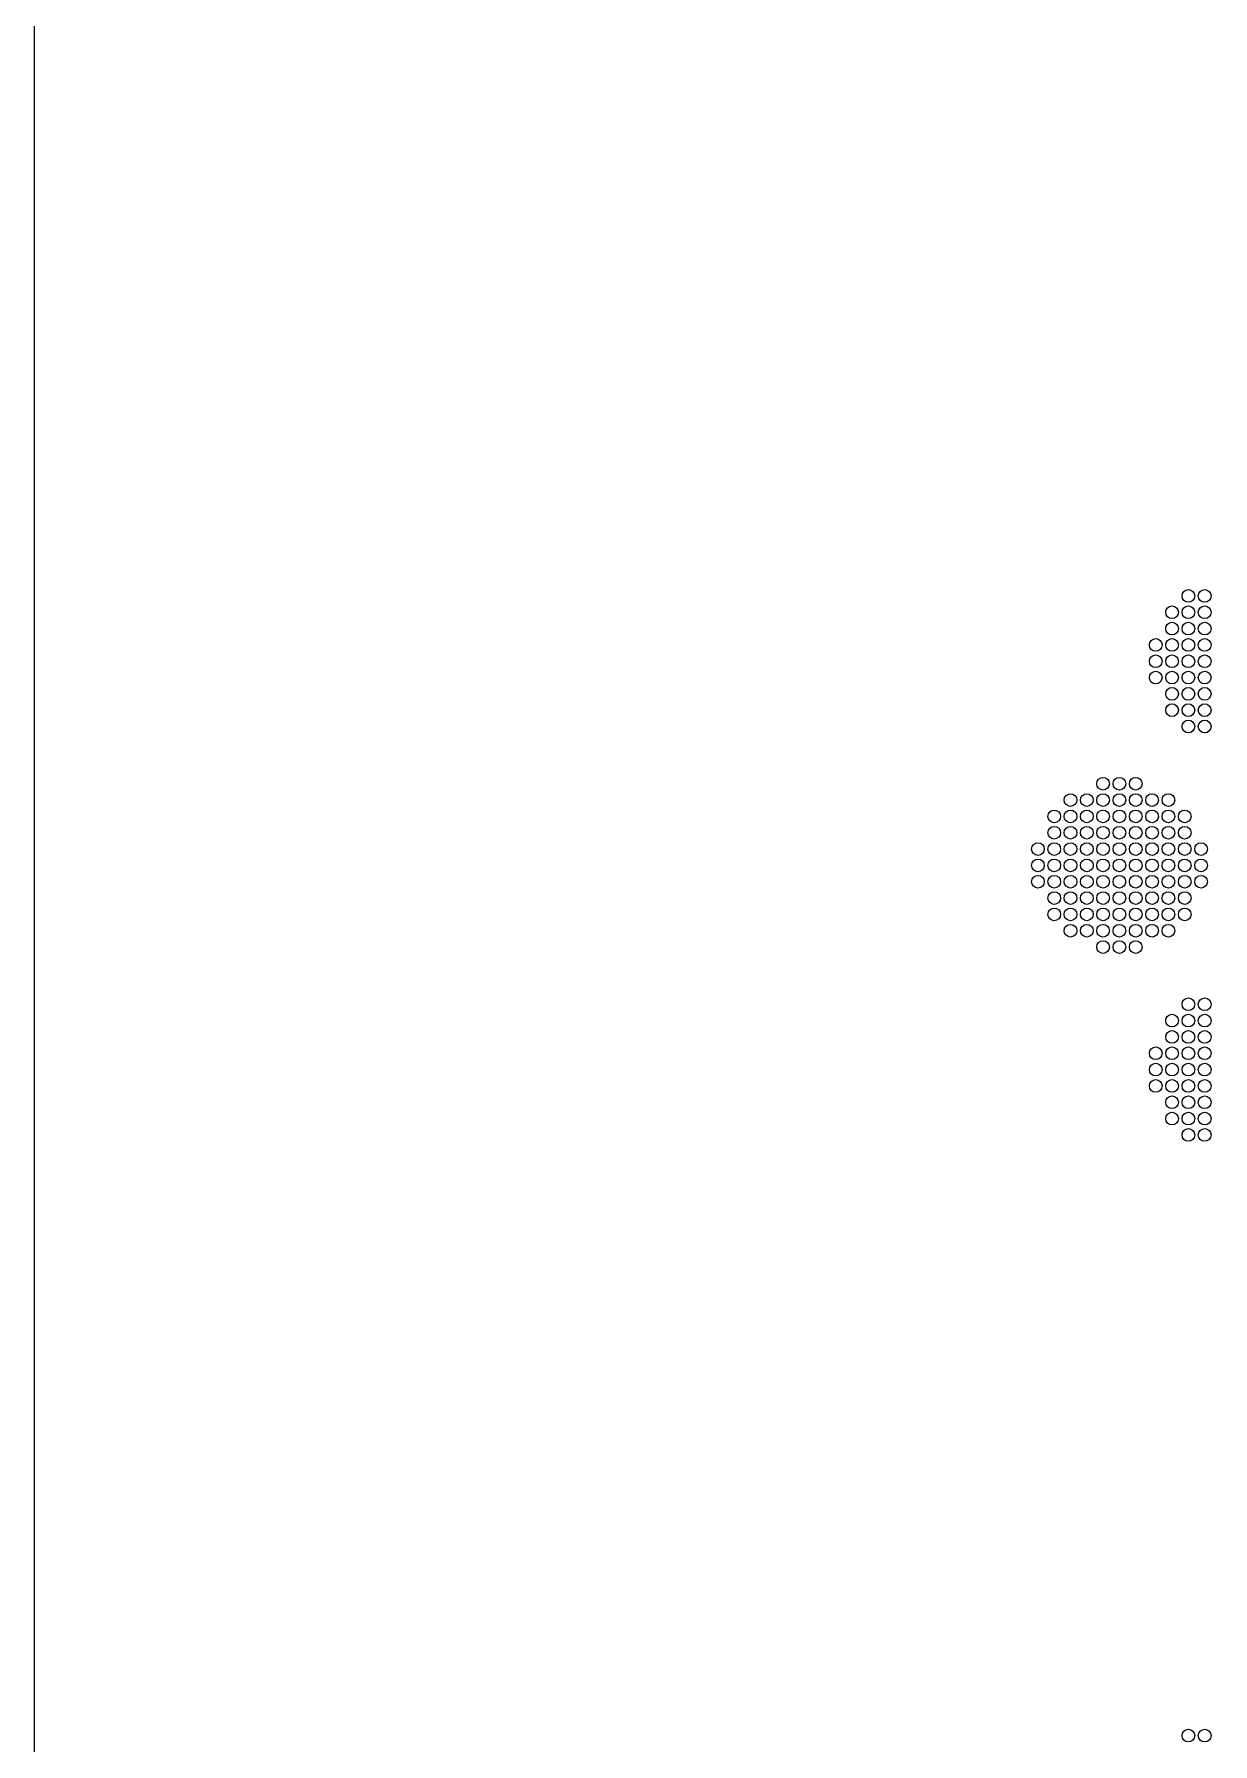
# Model space of a CAD drawing. Extents: x -49 to 54, y -38 to 38.
# Drawn here: x -49.4 to -42.9, y -28.41 to -18.98 of the extents above; entities that cross this region are included whole.
import ezdxf

# ---------------------------------------------------------------- set-up
doc = ezdxf.new("R2010")
doc.units = 0
doc.layers.add('LOWER_ELECTRODE', color=1, linetype='CONTINUOUS')
doc.layers.add('OUTLINE', color=7, linetype='CONTINUOUS')

msp = doc.modelspace()

# ---------------------------------------------------------------- linework, layer by layer
at = {"layer": 'LOWER_ELECTRODE'}
for centre in [(-43.0339, -22.0781), (-42.9439, -22.0781), (-43.1239, -22.1681), (-43.0339, -22.1681), (-42.9439, -22.1681), (-43.1239, -22.2581), (-43.0339, -22.2581), (-42.9439, -22.2581), (-43.2139, -22.3481), (-43.1239, -22.3481), (-43.0339, -22.3481), (-42.9439, -22.3481), (-43.2139, -22.4381), (-43.1239, -22.4381), (-43.0339, -22.4381), (-42.9439, -22.4381), (-43.2139, -22.5281), (-43.1239, -22.5281), (-43.0339, -22.5281), (-42.9439, -22.5281), (-43.1239, -22.6181), (-43.0339, -22.6181), (-42.9439, -22.6181), (-43.1239, -22.7081), (-43.0339, -22.7081), (-42.9439, -22.7081), (-43.0339, -22.7981), (-42.9439, -22.7981), (-43.5039, -23.1139), (-43.4139, -23.1139), (-43.3239, -23.1139), (-43.6839, -23.2039), (-43.5939, -23.2039), (-43.5039, -23.2039), (-43.4139, -23.2039), (-43.3239, -23.2039), (-43.2339, -23.2039), (-43.1439, -23.2039), (-43.7739, -23.2939), (-43.6839, -23.2939), (-43.5939, -23.2939), (-43.5039, -23.2939), (-43.4139, -23.2939), (-43.3239, -23.2939), (-43.2339, -23.2939), (-43.1439, -23.2939), (-43.0539, -23.2939), (-43.7739, -23.3839), (-43.6839, -23.3839), (-43.5939, -23.3839), (-43.5039, -23.3839), (-43.4139, -23.3839), (-43.3239, -23.3839), (-43.2339, -23.3839), (-43.1439, -23.3839), (-43.0539, -23.3839), (-43.8639, -23.4739), (-43.7739, -23.4739), (-43.6839, -23.4739), (-43.5939, -23.4739), (-43.5039, -23.4739), (-43.4139, -23.4739), (-43.3239, -23.4739), (-43.2339, -23.4739), (-43.1439, -23.4739), (-43.0539, -23.4739), (-42.9639, -23.4739), (-43.8639, -23.5639), (-43.7739, -23.5639), (-43.6839, -23.5639), (-43.5939, -23.5639), (-43.5039, -23.5639), (-43.4139, -23.5639), (-43.3239, -23.5639), (-43.2339, -23.5639), (-43.1439, -23.5639), (-43.0539, -23.5639), (-42.9639, -23.5639), (-43.8639, -23.6539), (-43.7739, -23.6539), (-43.6839, -23.6539), (-43.5939, -23.6539), (-43.5039, -23.6539), (-43.4139, -23.6539), (-43.3239, -23.6539), (-43.2339, -23.6539), (-43.1439, -23.6539), (-43.0539, -23.6539), (-42.9639, -23.6539), (-43.7739, -23.7439), (-43.6839, -23.7439), (-43.5939, -23.7439), (-43.5039, -23.7439), (-43.4139, -23.7439), (-43.3239, -23.7439), (-43.2339, -23.7439), (-43.1439, -23.7439), (-43.0539, -23.7439), (-43.7739, -23.8339), (-43.6839, -23.8339), (-43.5939, -23.8339), (-43.5039, -23.8339), (-43.4139, -23.8339), (-43.3239, -23.8339), (-43.2339, -23.8339), (-43.1439, -23.8339), (-43.0539, -23.8339), (-43.6839, -23.9239), (-43.5939, -23.9239), (-43.5039, -23.9239), (-43.4139, -23.9239), (-43.3239, -23.9239), (-43.2339, -23.9239), (-43.1439, -23.9239), (-43.5039, -24.0139), (-43.4139, -24.0139), (-43.3239, -24.0139), (-43.0339, -24.3298), (-42.9439, -24.3298), (-43.1239, -24.4198), (-43.0339, -24.4198), (-42.9439, -24.4198), (-43.1239, -24.5098), (-43.0339, -24.5098), (-42.9439, -24.5098), (-43.2139, -24.5998), (-43.1239, -24.5998), (-43.0339, -24.5998), (-42.9439, -24.5998), (-43.2139, -24.6898), (-43.1239, -24.6898), (-43.0339, -24.6898), (-42.9439, -24.6898), (-43.2139, -24.7798), (-43.1239, -24.7798), (-43.0339, -24.7798), (-42.9439, -24.7798), (-43.1239, -24.8698), (-43.0339, -24.8698), (-42.9439, -24.8698), (-43.1239, -24.9598), (-43.0339, -24.9598), (-42.9439, -24.9598), (-43.0339, -25.0498), (-42.9439, -25.0498), (-43.0339, -28.3618), (-42.9439, -28.3618)]:
    msp.add_circle(centre, 0.035, dxfattribs=at)
at = {"layer": 'OUTLINE'}
msp.add_lwpolyline([(-49.4, -36.45, -0.414214), (-47.85, -38), (52.85, -38, -0.414214), (54.4, -36.45), (54.4, -28), (51.4, -28), (51.4, 28), (54.4, 28), (54.4, 36.45, -0.414214), (52.85, 38), (-47.85, 38, -0.414214), (-49.4, 36.45)], format="xyb", close=True, dxfattribs=at)

doc.saveas('drawing.dxf')
